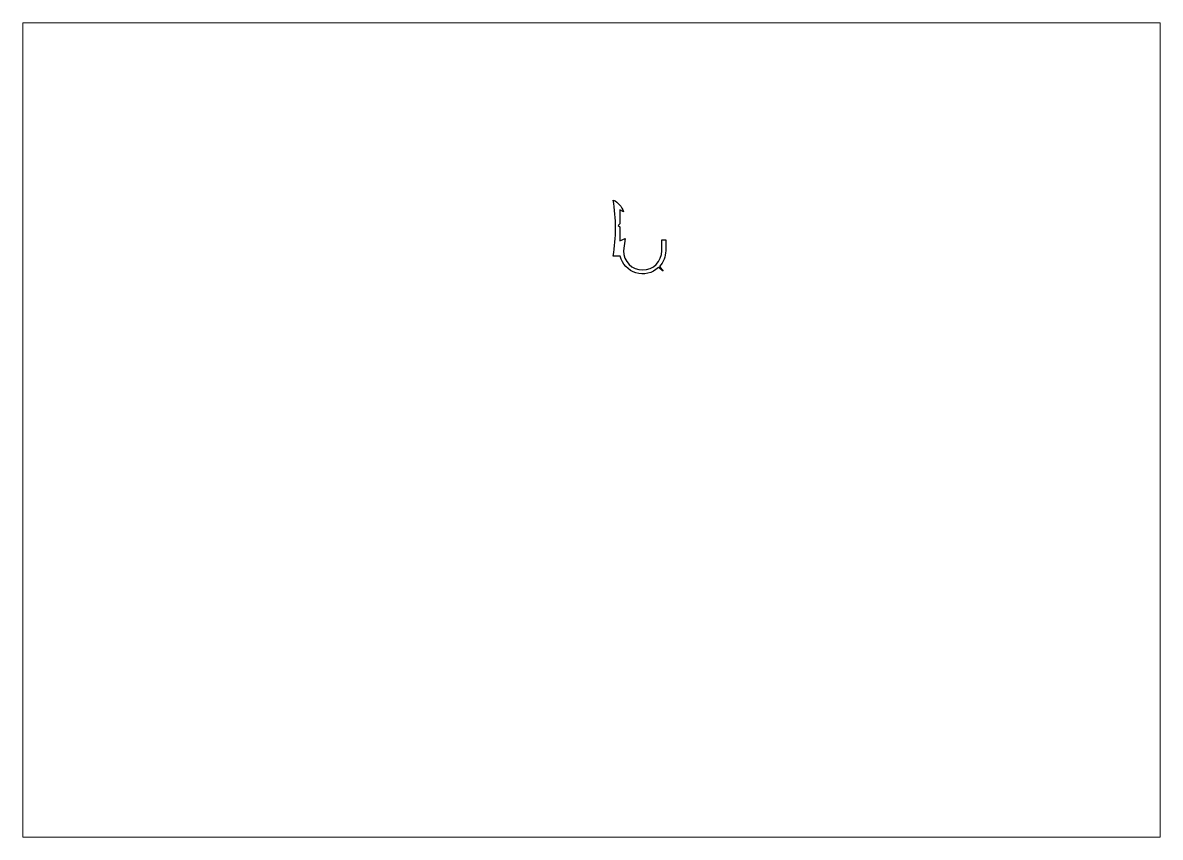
# Paper-space layout 'Layout1' of a CAD drawing. Extents: x 0 to 12.4, y 0 to 8.9.
# The model-space entities are those that its viewports show. They can reach past a viewport. Long polylines and large blocks are cut down to what shows.
import ezdxf

# ---------------------------------------------------------------- set-up
doc = ezdxf.new("R2010")
doc.units = 0
doc.header["$LTSCALE"] = 1.5
doc.layers.get('0').update_dxf_attribs({"linetype": 'CONTINUOUS'})
doc.layers.add('ANA', color=230, linetype='CONTINUOUS')

msp = doc.modelspace()

# ---------------------------------------------------------------- linework, layer by layer
at = {"layer": 'ANA'}
msp.add_lwpolyline([(-491.37, -39.16), (-492.62, -38.51), (-492.62, -43.31), (-493.12, -43.81), (-492.62, -44.31), (-492.62, -49.01), (-490.77, -48.26), (-491.37, -52.41, 1), (-478.37, -52.41), (-478.37, -48.71), (-477.07, -48.71), (-477.07, -52.41, -0.190132), (-479.18, -57.73), (-477.94, -59.34), (-479.55, -58.11, -0.575716), (-492.46, -54.21), (-494.82, -54.21, 0.079669), (-494.82, -35.21, -0.210749)], format="xyb", close=True, dxfattribs=at)

psp = doc.layouts.get("Layout1")

# ---------------------------------------------------------------- viewports
at = {"layer": '0'}
psp.add_viewport(center=(6.202, 4.435), size=(12.401, 8.8772), view_center_point=(-502.187, -113.117), view_height=275.91753, dxfattribs=at)

doc.saveas('drawing.dxf')
